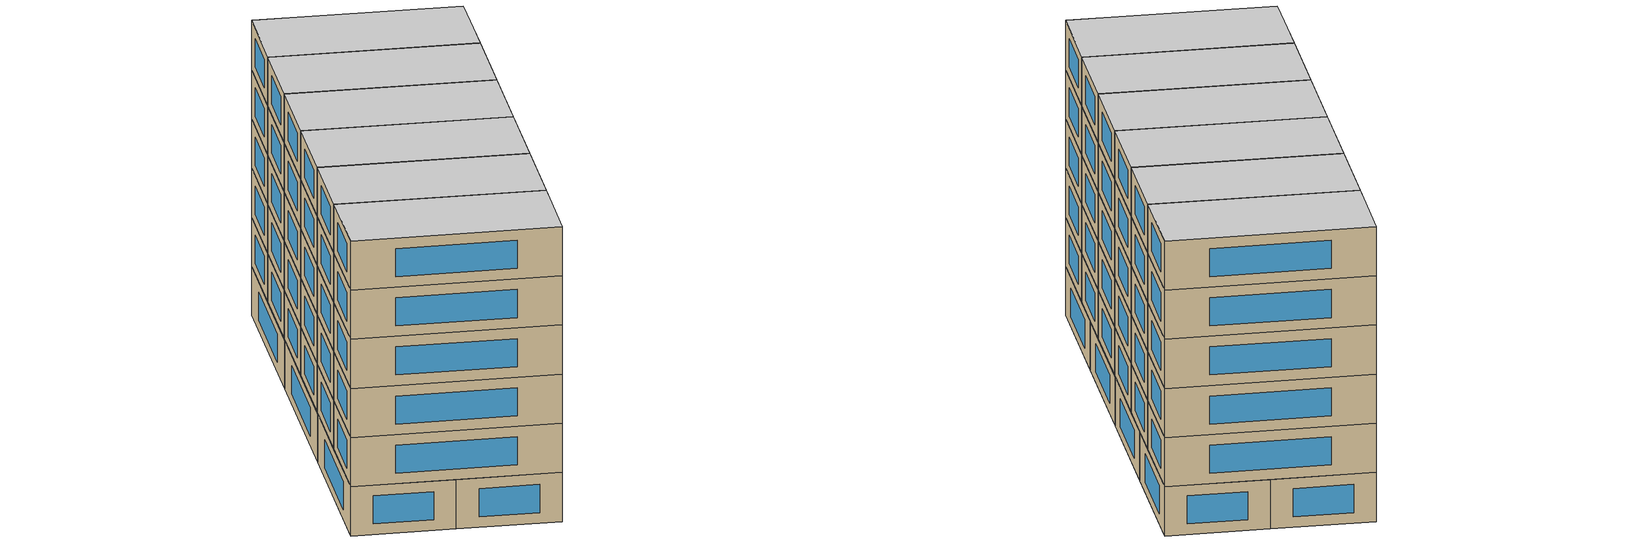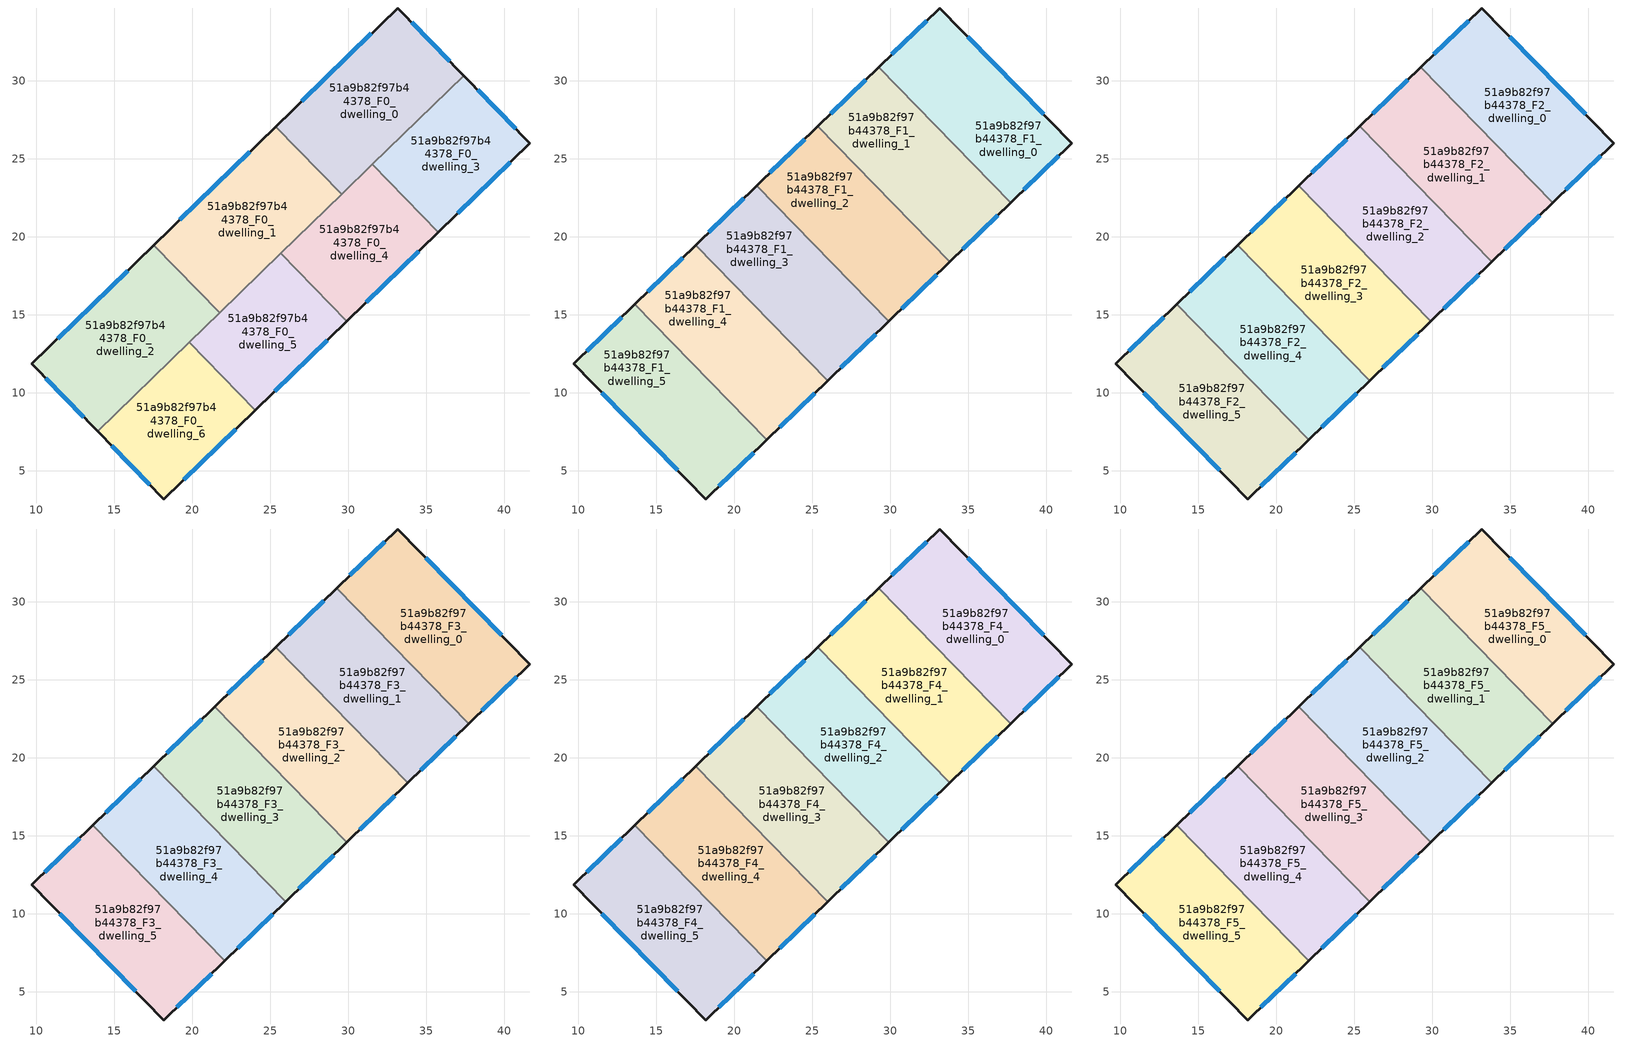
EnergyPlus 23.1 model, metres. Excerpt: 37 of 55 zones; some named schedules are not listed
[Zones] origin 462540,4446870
51a9b82f97b44378_F0_dwelling_0
 floor ground (EU_floor_Construction): 33.16,34.67 37.4,30.34 29.57,22.73 25.35,27.08 z0
 wall outside (EU_wall_Construction): 37.4,30.34 33.16,34.67 25.35,27.08 z0:3
 wall to 51a9b82f97b44378_F0_dwelling_1 (EU_wall_Construction): 25.35,27.08 29.57,22.73 z0:3
 wall to 51a9b82f97b44378_F0_dwelling_3 (EU_wall_Construction): 31.55,24.65 37.4,30.34 z0:3
 wall to 51a9b82f97b44378_F0_dwelling_4 (EU_wall_Construction): 29.57,22.73 31.55,24.65 z0:3
 window (EU_Window_Construction): 31.48,33.04 27.02,28.7 / 36.49,31.27 34.07,33.74 z0.64:2.36
51a9b82f97b44378_F0_dwelling_1
 floor ground (EU_floor_Construction): 25.35,27.08 29.57,22.73 21.75,15.12 17.53,19.47 z0
 wall outside (EU_wall_Construction): 25.35,27.08 17.53,19.47 z0:3
 wall to 51a9b82f97b44378_F0_dwelling_2 (EU_wall_Construction): 17.53,19.47 21.75,15.12 z0:3
 wall to 51a9b82f97b44378_F0_dwelling_5 (EU_wall_Construction): 21.75,15.12 25.68,18.94 z0:3
 wall to 51a9b82f97b44378_F0_dwelling_4 (EU_wall_Construction): 25.68,18.94 29.57,22.73 z0:3
 window (EU_Window_Construction): 23.67,25.45 19.2,21.1 z0.64:2.36
51a9b82f97b44378_F0_dwelling_2
 floor ground (EU_floor_Construction): 17.53,19.47 21.75,15.12 13.94,7.53 9.7,11.86 z0
 wall outside (EU_wall_Construction): 17.53,19.47 9.7,11.86 13.94,7.53 z0:3
 wall to 51a9b82f97b44378_F0_dwelling_6 (EU_wall_Construction): 13.94,7.53 19.81,13.24 z0:3
 wall to 51a9b82f97b44378_F0_dwelling_5 (EU_wall_Construction): 19.82,13.24 21.75,15.12 z0:3
 window (EU_Window_Construction): 10.61,10.93 13.03,8.45 / 15.85,17.84 11.37,13.49 z0.64:2.36
51a9b82f97b44378_F0_dwelling_3
 floor ground (EU_floor_Construction): 37.4,30.34 41.65,26.01 35.77,20.3 31.54,24.65 z0
 wall outside (EU_wall_Construction): 35.77,20.3 41.65,26.01 37.4,30.34 z0:3
 wall to 51a9b82f97b44378_F0_dwelling_4 (EU_wall_Construction): 31.54,24.65 35.77,20.3 z0:3
 window (EU_Window_Construction): 40.74,26.94 38.31,29.42 / 37.03,21.53 40.39,24.79 z0.64:2.36
51a9b82f97b44378_F0_dwelling_4
 floor ground (EU_floor_Construction): 31.54,24.65 35.77,20.3 29.91,14.6 25.68,18.94 z0
 wall outside (EU_wall_Construction): 29.91,14.6 35.77,20.3 z0:3
 wall to 51a9b82f97b44378_F0_dwelling_5 (EU_wall_Construction): 25.68,18.94 29.91,14.6 z0:3
 window (EU_Window_Construction): 31.16,15.82 34.52,19.08 z0.64:2.36
51a9b82f97b44378_F0_dwelling_5
 floor ground (EU_floor_Construction): 25.68,18.94 29.91,14.6 24.04,8.89 19.82,13.24 z0
 wall outside (EU_wall_Construction): 24.04,8.89 29.91,14.6 z0:3
 wall to 51a9b82f97b44378_F0_dwelling_6 (EU_wall_Construction): 19.82,13.24 24.04,8.89 z0:3
 window (EU_Window_Construction): 25.3,10.12 28.65,13.38 z0.64:2.36
51a9b82f97b44378_F0_dwelling_6
 floor ground (EU_floor_Construction): 19.82,13.24 24.04,8.89 18.18,3.2 13.94,7.53 z0
 wall outside (EU_wall_Construction): 13.94,7.53 18.18,3.2 24.04,8.89 z0:3
 window (EU_Window_Construction): 14.85,6.6 17.28,4.13 / 19.44,4.42 22.79,7.67 z0.64:2.36
51a9b82f97b44378_F1_dwelling_0
 floor to 51a9b82f97b44378_F0_dwelling_3 (EU_floor_Construction): 37.4,30.34 41.65,26.01 37.72,22.2 33.49,26.54 z3
 floor to 51a9b82f97b44378_F0_dwelling_0 (EU_floor_Construction): 33.16,34.67 37.4,30.34 33.49,26.54 29.27,30.89 z3
 wall outside (EU_wall_Construction): 37.72,22.2 41.65,26.01 33.16,34.67 29.27,30.89 z3:6
 wall to 51a9b82f97b44378_F1_dwelling_1 (EU_wall_Construction): 29.27,30.89 37.72,22.2 z3:6
 window (EU_Window_Construction): 32.32,33.86 30.1,31.7 / 39.83,27.87 34.98,32.82 / 38.56,23.01 40.8,25.2 z3.64:5.36
51a9b82f97b44378_F1_dwelling_1
 floor to 51a9b82f97b44378_F0_dwelling_0 (EU_floor_Construction): 29.27,30.89 33.49,26.54 29.58,22.74 25.35,27.08 z3
 floor to 51a9b82f97b44378_F0_dwelling_3 (EU_floor_Construction): 33.49,26.54 37.72,22.2 35.77,20.3 31.55,24.65 z3
 floor to 51a9b82f97b44378_F0_dwelling_4 (EU_floor_Construction): 31.55,24.65 35.77,20.3 33.81,18.39 29.58,22.74 z3
 wall outside (EU_wall_Construction): 29.27,30.89 25.35,27.08 / 33.81,18.39 37.72,22.2 z3:6
 wall to 51a9b82f97b44378_F1_dwelling_2 (EU_wall_Construction): 25.35,27.08 33.81,18.39 z3:6
 window (EU_Window_Construction): 28.43,30.07 26.19,27.9 / 34.64,19.21 36.88,21.38 z3.64:5.36
51a9b82f97b44378_F1_dwelling_2
 floor to 51a9b82f97b44378_F0_dwelling_4 (EU_floor_Construction): 29.58,22.74 33.81,18.39 29.91,14.6 25.68,18.94 z3
 floor to 51a9b82f97b44378_F0_dwelling_5 (EU_floor_Construction): 25.68,18.94 29.91,14.6 29.9,14.59 25.67,18.94 z3
 floor to 51a9b82f97b44378_F0_dwelling_0 (EU_floor_Construction): 25.35,27.08 29.58,22.74 29.57,22.73 25.35,27.07 z3
 floor to 51a9b82f97b44378_F0_dwelling_1 (EU_floor_Construction): 25.35,27.07 29.57,22.73 25.67,18.94 21.45,23.28 z3
 wall outside (EU_wall_Construction): 25.35,27.08 21.45,23.28 / 29.9,14.59 33.81,18.39 z3:6
 wall to 51a9b82f97b44378_F1_dwelling_3 (EU_wall_Construction): 21.45,23.28 29.9,14.59 z3:6
 window (EU_Window_Construction): 24.52,26.27 22.28,24.1 / 30.73,15.4 32.97,17.58 z3.64:5.36
51a9b82f97b44378_F1_dwelling_3
 floor to 51a9b82f97b44378_F0_dwelling_1 (EU_floor_Construction): 21.45,23.28 25.67,18.94 21.76,15.13 17.53,19.48 z3
 floor to 51a9b82f97b44378_F0_dwelling_5 (EU_floor_Construction): 25.67,18.94 29.9,14.59 25.99,10.79 21.76,15.13 z3
 wall outside (EU_wall_Construction): 21.45,23.28 17.53,19.48 / 25.99,10.79 29.9,14.59 z3:6
 wall to 51a9b82f97b44378_F1_dwelling_4 (EU_wall_Construction): 17.53,19.48 25.99,10.79 z3:6
 window (EU_Window_Construction): 20.61,22.47 18.37,20.29 / 26.82,11.6 29.06,13.77 z3.64:5.36
51a9b82f97b44378_F1_dwelling_4
 floor to 51a9b82f97b44378_F0_dwelling_1 (EU_floor_Construction): 17.53,19.48 21.76,15.13 21.75,15.12 17.53,19.47 z3
 floor to 51a9b82f97b44378_F0_dwelling_2 (EU_floor_Construction): 17.53,19.47 21.75,15.12 17.85,11.33 13.62,15.67 z3
 floor to 51a9b82f97b44378_F0_dwelling_6 (EU_floor_Construction): 19.82,13.24 24.04,8.89 22.08,6.98 17.85,11.33 z3
 floor to 51a9b82f97b44378_F0_dwelling_5 (EU_floor_Construction): 21.76,15.13 25.99,10.79 24.04,8.89 19.82,13.24 z3
 wall outside (EU_wall_Construction): 17.53,19.48 13.62,15.67 / 22.08,6.98 25.99,10.79 z3:6
 wall to 51a9b82f97b44378_F1_dwelling_5 (EU_wall_Construction): 13.62,15.67 22.08,6.98 z3:6
 window (EU_Window_Construction): 16.7,18.66 14.46,16.49 / 22.91,7.8 25.15,9.97 z3.64:5.36
51a9b82f97b44378_F1_dwelling_5
 floor to 51a9b82f97b44378_F0_dwelling_2 (EU_floor_Construction): 13.62,15.67 17.85,11.33 13.94,7.53 9.7,11.86 z3
 floor to 51a9b82f97b44378_F0_dwelling_6 (EU_floor_Construction): 17.85,11.33 22.08,6.98 18.18,3.2 13.94,7.53 z3
 wall outside (EU_wall_Construction): 13.62,15.67 9.7,11.86 18.18,3.2 22.08,6.98 z3:6
 window (EU_Window_Construction): 19.02,4.01 21.24,6.17 / 11.51,10 16.37,5.05 / 12.78,14.86 10.54,12.67 z3.64:5.36
51a9b82f97b44378_F2_dwelling_0
 floor to 51a9b82f97b44378_F1_dwelling_0 (EU_floor_Construction): 33.16,34.67 41.65,26.01 37.72,22.2 29.27,30.89 z6
 wall outside (EU_wall_Construction): 37.72,22.2 41.65,26.01 33.16,34.67 29.27,30.89 z6:9
 wall to 51a9b82f97b44378_F2_dwelling_1 (EU_wall_Construction): 29.27,30.89 37.72,22.2 z6:9
 window (EU_Window_Construction): 32.32,33.86 30.1,31.7 / 39.83,27.87 34.98,32.82 / 38.56,23.01 40.8,25.2 z6.64:8.36
51a9b82f97b44378_F2_dwelling_1
 floor to 51a9b82f97b44378_F1_dwelling_1 (EU_floor_Construction): 29.27,30.89 37.72,22.2 33.81,18.39 25.35,27.08 z6
 wall outside (EU_wall_Construction): 29.27,30.89 25.35,27.08 / 33.81,18.39 37.72,22.2 z6:9
 wall to 51a9b82f97b44378_F2_dwelling_2 (EU_wall_Construction): 25.35,27.08 33.81,18.39 z6:9
 window (EU_Window_Construction): 28.43,30.07 26.19,27.9 / 34.64,19.21 36.88,21.38 z6.64:8.36
51a9b82f97b44378_F2_dwelling_2
 floor to 51a9b82f97b44378_F1_dwelling_2 (EU_floor_Construction): 25.35,27.08 33.81,18.39 29.9,14.59 21.45,23.28 z6
 wall outside (EU_wall_Construction): 25.35,27.08 21.45,23.28 / 29.9,14.59 33.81,18.39 z6:9
 wall to 51a9b82f97b44378_F2_dwelling_3 (EU_wall_Construction): 21.45,23.28 29.9,14.59 z6:9
 window (EU_Window_Construction): 24.52,26.27 22.28,24.1 / 30.73,15.4 32.97,17.58 z6.64:8.36
51a9b82f97b44378_F2_dwelling_3
 floor to 51a9b82f97b44378_F1_dwelling_3 (EU_floor_Construction): 21.45,23.28 29.9,14.59 25.99,10.79 17.53,19.48 z6
 wall outside (EU_wall_Construction): 21.45,23.28 17.53,19.48 / 25.99,10.79 29.9,14.59 z6:9
 wall to 51a9b82f97b44378_F2_dwelling_4 (EU_wall_Construction): 17.53,19.48 25.99,10.79 z6:9
 window (EU_Window_Construction): 20.61,22.47 18.37,20.29 / 26.82,11.6 29.06,13.77 z6.64:8.36
51a9b82f97b44378_F2_dwelling_4
 floor to 51a9b82f97b44378_F1_dwelling_4 (EU_floor_Construction): 17.53,19.48 25.99,10.79 22.08,6.98 13.62,15.67 z6
 wall outside (EU_wall_Construction): 17.53,19.48 13.62,15.67 / 22.08,6.98 25.99,10.79 z6:9
 wall to 51a9b82f97b44378_F2_dwelling_5 (EU_wall_Construction): 13.62,15.67 22.08,6.98 z6:9
 window (EU_Window_Construction): 16.7,18.66 14.46,16.49 / 22.91,7.8 25.15,9.97 z6.64:8.36
51a9b82f97b44378_F2_dwelling_5
 floor to 51a9b82f97b44378_F1_dwelling_5 (EU_floor_Construction): 13.62,15.67 22.08,6.98 18.18,3.2 9.7,11.86 z6
 wall outside (EU_wall_Construction): 13.62,15.67 9.7,11.86 18.18,3.2 22.08,6.98 z6:9
 window (EU_Window_Construction): 19.02,4.01 21.24,6.17 / 11.51,10 16.37,5.05 / 12.78,14.86 10.54,12.67 z6.64:8.36
51a9b82f97b44378_F3_dwelling_0
 floor to 51a9b82f97b44378_F2_dwelling_0 (EU_floor_Construction): 33.16,34.67 41.65,26.01 37.72,22.2 29.27,30.89 z9
 wall outside (EU_wall_Construction): 37.72,22.2 41.65,26.01 33.16,34.67 29.27,30.89 z9:12
 wall to 51a9b82f97b44378_F3_dwelling_1 (EU_wall_Construction): 29.27,30.89 37.72,22.2 z9:12
 window (EU_Window_Construction): 32.32,33.86 30.1,31.7 / 39.83,27.87 34.98,32.82 / 38.56,23.01 40.8,25.2 z9.64:11.36
51a9b82f97b44378_F3_dwelling_1
 floor to 51a9b82f97b44378_F2_dwelling_1 (EU_floor_Construction): 29.27,30.89 37.72,22.2 33.81,18.39 25.35,27.08 z9
 wall outside (EU_wall_Construction): 29.27,30.89 25.35,27.08 / 33.81,18.39 37.72,22.2 z9:12
 wall to 51a9b82f97b44378_F3_dwelling_2 (EU_wall_Construction): 25.35,27.08 33.81,18.39 z9:12
 window (EU_Window_Construction): 28.43,30.07 26.19,27.9 / 34.64,19.21 36.88,21.38 z9.64:11.36
51a9b82f97b44378_F3_dwelling_2
 floor to 51a9b82f97b44378_F2_dwelling_2 (EU_floor_Construction): 25.35,27.08 33.81,18.39 29.9,14.59 21.45,23.28 z9
 wall outside (EU_wall_Construction): 25.35,27.08 21.45,23.28 / 29.9,14.59 33.81,18.39 z9:12
 wall to 51a9b82f97b44378_F3_dwelling_3 (EU_wall_Construction): 21.45,23.28 29.9,14.59 z9:12
 window (EU_Window_Construction): 24.52,26.27 22.28,24.1 / 30.73,15.4 32.97,17.58 z9.64:11.36
51a9b82f97b44378_F3_dwelling_3
 floor to 51a9b82f97b44378_F2_dwelling_3 (EU_floor_Construction): 21.45,23.28 29.9,14.59 25.99,10.79 17.53,19.48 z9
 wall outside (EU_wall_Construction): 21.45,23.28 17.53,19.48 / 25.99,10.79 29.9,14.59 z9:12
 wall to 51a9b82f97b44378_F3_dwelling_4 (EU_wall_Construction): 17.53,19.48 25.99,10.79 z9:12
 window (EU_Window_Construction): 20.61,22.47 18.37,20.29 / 26.82,11.6 29.06,13.77 z9.64:11.36
51a9b82f97b44378_F3_dwelling_4
 floor to 51a9b82f97b44378_F2_dwelling_4 (EU_floor_Construction): 17.53,19.48 25.99,10.79 22.08,6.98 13.62,15.67 z9
 wall outside (EU_wall_Construction): 17.53,19.48 13.62,15.67 / 22.08,6.98 25.99,10.79 z9:12
 wall to 51a9b82f97b44378_F3_dwelling_5 (EU_wall_Construction): 13.62,15.67 22.08,6.98 z9:12
 window (EU_Window_Construction): 16.7,18.66 14.46,16.49 / 22.91,7.8 25.15,9.97 z9.64:11.36
51a9b82f97b44378_F3_dwelling_5
 floor to 51a9b82f97b44378_F2_dwelling_5 (EU_floor_Construction): 13.62,15.67 22.08,6.98 18.18,3.2 9.7,11.86 z9
 wall outside (EU_wall_Construction): 13.62,15.67 9.7,11.86 18.18,3.2 22.08,6.98 z9:12
 window (EU_Window_Construction): 19.02,4.01 21.24,6.17 / 11.51,10 16.37,5.05 / 12.78,14.86 10.54,12.67 z9.64:11.36
51a9b82f97b44378_F4_dwelling_0
 floor to 51a9b82f97b44378_F3_dwelling_0 (EU_floor_Construction): 33.16,34.67 41.65,26.01 37.72,22.2 29.27,30.89 z12
 wall outside (EU_wall_Construction): 37.72,22.2 41.65,26.01 33.16,34.67 29.27,30.89 z12:15
 wall to 51a9b82f97b44378_F4_dwelling_1 (EU_wall_Construction): 29.27,30.89 37.72,22.2 z12:15
 window (EU_Window_Construction): 32.32,33.86 30.1,31.7 / 39.83,27.87 34.98,32.82 / 38.56,23.01 40.8,25.2 z12.64:14.36
51a9b82f97b44378_F4_dwelling_1
 floor to 51a9b82f97b44378_F3_dwelling_1 (EU_floor_Construction): 29.27,30.89 37.72,22.2 33.81,18.39 25.35,27.08 z12
 wall outside (EU_wall_Construction): 29.27,30.89 25.35,27.08 / 33.81,18.39 37.72,22.2 z12:15
 wall to 51a9b82f97b44378_F4_dwelling_2 (EU_wall_Construction): 25.35,27.08 33.81,18.39 z12:15
 window (EU_Window_Construction): 28.43,30.07 26.19,27.9 / 34.64,19.21 36.88,21.38 z12.64:14.36
51a9b82f97b44378_F4_dwelling_2
 floor to 51a9b82f97b44378_F3_dwelling_2 (EU_floor_Construction): 25.35,27.08 33.81,18.39 29.9,14.59 21.45,23.28 z12
 wall outside (EU_wall_Construction): 25.35,27.08 21.45,23.28 / 29.9,14.59 33.81,18.39 z12:15
 wall to 51a9b82f97b44378_F4_dwelling_3 (EU_wall_Construction): 21.45,23.28 29.9,14.59 z12:15
 window (EU_Window_Construction): 24.52,26.27 22.28,24.1 / 30.73,15.4 32.97,17.58 z12.64:14.36
51a9b82f97b44378_F4_dwelling_3
 floor to 51a9b82f97b44378_F3_dwelling_3 (EU_floor_Construction): 21.45,23.28 29.9,14.59 25.99,10.79 17.53,19.48 z12
 wall outside (EU_wall_Construction): 21.45,23.28 17.53,19.48 / 25.99,10.79 29.9,14.59 z12:15
 wall to 51a9b82f97b44378_F4_dwelling_4 (EU_wall_Construction): 17.53,19.48 25.99,10.79 z12:15
 window (EU_Window_Construction): 20.61,22.47 18.37,20.29 / 26.82,11.6 29.06,13.77 z12.64:14.36
51a9b82f97b44378_F4_dwelling_4
 floor to 51a9b82f97b44378_F3_dwelling_4 (EU_floor_Construction): 17.53,19.48 25.99,10.79 22.08,6.98 13.62,15.67 z12
 wall outside (EU_wall_Construction): 17.53,19.48 13.62,15.67 / 22.08,6.98 25.99,10.79 z12:15
 wall to 51a9b82f97b44378_F4_dwelling_5 (EU_wall_Construction): 13.62,15.67 22.08,6.98 z12:15
 window (EU_Window_Construction): 16.7,18.66 14.46,16.49 / 22.91,7.8 25.15,9.97 z12.64:14.36
51a9b82f97b44378_F4_dwelling_5
 floor to 51a9b82f97b44378_F3_dwelling_5 (EU_floor_Construction): 13.62,15.67 22.08,6.98 18.18,3.2 9.7,11.86 z12
 wall outside (EU_wall_Construction): 13.62,15.67 9.7,11.86 18.18,3.2 22.08,6.98 z12:15
 window (EU_Window_Construction): 19.02,4.01 21.24,6.17 / 11.51,10 16.37,5.05 / 12.78,14.86 10.54,12.67 z12.64:14.36
51a9b82f97b44378_F5_dwelling_0
 floor to 51a9b82f97b44378_F4_dwelling_0 (EU_floor_Construction): 33.16,34.67 41.65,26.01 37.72,22.2 29.27,30.89 z15
 wall outside (EU_wall_Construction): 37.72,22.2 41.65,26.01 33.16,34.67 29.27,30.89 z15:18
 wall to 51a9b82f97b44378_F5_dwelling_1 (EU_wall_Construction): 29.27,30.89 37.72,22.2 z15:18
 window (EU_Window_Construction): 32.32,33.86 30.1,31.7 / 39.83,27.87 34.98,32.82 / 38.56,23.01 40.8,25.2 z15.64:17.36
 ceiling to 51a9b82f97b44378_F6_dwelling_0 (EU_floor_Construction): 41.65,26.01 33.16,34.67 29.27,30.89 37.72,22.2 z18
51a9b82f97b44378_F5_dwelling_1
 floor to 51a9b82f97b44378_F4_dwelling_1 (EU_floor_Construction): 29.27,30.89 37.72,22.2 33.81,18.39 25.35,27.08 z15
 wall outside (EU_wall_Construction): 29.27,30.89 25.35,27.08 / 33.81,18.39 37.72,22.2 z15:18
 wall to 51a9b82f97b44378_F5_dwelling_2 (EU_wall_Construction): 25.35,27.08 33.81,18.39 z15:18
 window (EU_Window_Construction): 28.43,30.07 26.19,27.9 / 34.64,19.21 36.88,21.38 z15.64:17.36
 ceiling to 51a9b82f97b44378_F6_dwelling_1 (EU_floor_Construction): 37.72,22.2 29.27,30.89 25.35,27.08 33.81,18.39 z18
51a9b82f97b44378_F5_dwelling_2
 floor to 51a9b82f97b44378_F4_dwelling_2 (EU_floor_Construction): 25.35,27.08 33.81,18.39 29.9,14.59 21.45,23.28 z15
 wall outside (EU_wall_Construction): 25.35,27.08 21.45,23.28 / 29.9,14.59 33.81,18.39 z15:18
 wall to 51a9b82f97b44378_F5_dwelling_3 (EU_wall_Construction): 21.45,23.28 29.9,14.59 z15:18
 window (EU_Window_Construction): 24.52,26.27 22.28,24.1 / 30.73,15.4 32.97,17.58 z15.64:17.36
 ceiling to 51a9b82f97b44378_F6_dwelling_2 (EU_floor_Construction): 33.81,18.39 25.35,27.08 21.45,23.28 29.9,14.59 z18
51a9b82f97b44378_F5_dwelling_3
 floor to 51a9b82f97b44378_F4_dwelling_3 (EU_floor_Construction): 21.45,23.28 29.9,14.59 25.99,10.79 17.53,19.48 z15
 wall outside (EU_wall_Construction): 21.45,23.28 17.53,19.48 / 25.99,10.79 29.9,14.59 z15:18
 wall to 51a9b82f97b44378_F5_dwelling_4 (EU_wall_Construction): 17.53,19.48 25.99,10.79 z15:18
 window (EU_Window_Construction): 20.61,22.47 18.37,20.29 / 26.82,11.6 29.06,13.77 z15.64:17.36
 ceiling to 51a9b82f97b44378_F6_dwelling_3 (EU_floor_Construction): 29.9,14.59 21.45,23.28 17.53,19.48 25.99,10.79 z18
51a9b82f97b44378_F5_dwelling_4
 floor to 51a9b82f97b44378_F4_dwelling_4 (EU_floor_Construction): 17.53,19.48 25.99,10.79 22.08,6.98 13.62,15.67 z15
 wall outside (EU_wall_Construction): 17.53,19.48 13.62,15.67 / 22.08,6.98 25.99,10.79 z15:18
 wall to 51a9b82f97b44378_F5_dwelling_5 (EU_wall_Construction): 13.62,15.67 22.08,6.98 z15:18
 window (EU_Window_Construction): 16.7,18.66 14.46,16.49 / 22.91,7.8 25.15,9.97 z15.64:17.36
 ceiling to 51a9b82f97b44378_F6_dwelling_4 (EU_floor_Construction): 25.99,10.79 17.53,19.48 13.62,15.67 22.08,6.98 z18
51a9b82f97b44378_F5_dwelling_5
 floor to 51a9b82f97b44378_F4_dwelling_5 (EU_floor_Construction): 13.62,15.67 22.08,6.98 18.18,3.2 9.7,11.86 z15
 wall outside (EU_wall_Construction): 13.62,15.67 9.7,11.86 18.18,3.2 22.08,6.98 z15:18
 window (EU_Window_Construction): 19.02,4.01 21.24,6.17 / 11.51,10 16.37,5.05 / 12.78,14.86 10.54,12.67 z15.64:17.36
 ceiling to 51a9b82f97b44378_F6_dwelling_5 (EU_floor_Construction): 22.08,6.98 13.62,15.67 9.7,11.86 18.18,3.2 z18
[Building]
EU S2 Campaign: North Axis=0; Terrain=City; Solar Distribution=FullExterior
[Site:Location]
Yerevan-Zvartnots.Intl.AP: Latitude=40.15; Longitude=44.383; Time Zone=4; Elevation=854
[SizingPeriod:WeatherFileDays]
AnnualSizingPeriod: Begin Month=1; Begin Day of Month=1; End Month=12; End Day of Month=31; Day of Week for Start Day=Monday; Use Weather File Daylight Saving Period=No; Use Weather File Rain and Snow Indicators=No
[MATERIAL]
EU_InternalMass_Material: Roughness=MediumRough; Thickness=0.1; Conductivity=1; Density=1800; Specific Heat=900; Thermal Absorptance=0.9; Solar Absorptance=0.7; Visible Absorptance=0.7
[MATERIAL:NOMASS] Roughness=MediumRough; Thermal Absorptance=0.9; Solar Absorptance=0.7; Visible Absorptance=0.7
Name | Thermal Resistance
EU_wall_NoMass | 1.05043
EU_floor_NoMass | 0.478065
[WINDOWMATERIAL:SIMPLEGLAZINGSYSTEM]
EU_Window_SimpleGlazing: UFactor=2.5566; Solar Heat Gain Coefficient=0.75; Visible Transmittance=0.75
[CONSTRUCTION]
EU_wall_Construction: EU_wall_NoMass
EU_floor_Construction: EU_floor_NoMass
EU_Window_Construction: EU_Window_SimpleGlazing
EU_InternalMass_Construction: EU_InternalMass_Material
[ZONE] Type=1; Multiplier=1; Ceiling Height=autocalculate; Floor Area=autocalculate; Part of Total Floor Area=Yes
Name | Volume
51a9b82f97b44378_F0_dwelling_0; 51a9b82f97b44378_F1_dwelling_3; 51a9b82f97b44378_F2_dwelling_3; 51a9b82f97b44378_F3_dwelling_3; 51a9b82f97b44378_F4_dwelling_3; 51a9b82f97b44378_F5_dwelling_3 | 198.368
51a9b82f97b44378_F1_dwelling_0; 51a9b82f97b44378_F2_dwelling_0; 51a9b82f97b44378_F3_dwelling_0; 51a9b82f97b44378_F4_dwelling_0; 51a9b82f97b44378_F5_dwelling_0; 51a9b82f97b44378_F1_dwelling_5; 51a9b82f97b44378_F2_dwelling_5; 51a9b82f97b44378_F3_dwelling_5; 51a9b82f97b44378_F4_dwelling_5; 51a9b82f97b44378_F5_dwelling_5 | 198.374
51a9b82f97b44378_F0_dwelling_1 | 198.399
51a9b82f97b44378_F1_dwelling_1; 51a9b82f97b44378_F2_dwelling_1; 51a9b82f97b44378_F3_dwelling_1; 51a9b82f97b44378_F4_dwelling_1; 51a9b82f97b44378_F5_dwelling_1; 51a9b82f97b44378_F1_dwelling_4; 51a9b82f97b44378_F2_dwelling_4; 51a9b82f97b44378_F3_dwelling_4; 51a9b82f97b44378_F4_dwelling_4; 51a9b82f97b44378_F5_dwelling_4 | 198.393
51a9b82f97b44378_F0_dwelling_2; 51a9b82f97b44378_F1_dwelling_2; 51a9b82f97b44378_F2_dwelling_2; 51a9b82f97b44378_F3_dwelling_2; 51a9b82f97b44378_F4_dwelling_2; 51a9b82f97b44378_F5_dwelling_2 | 198.367
51a9b82f97b44378_F0_dwelling_3 | 148.796
51a9b82f97b44378_F0_dwelling_4 | 148.801
51a9b82f97b44378_F0_dwelling_5 | 148.798
51a9b82f97b44378_F0_dwelling_6 | 148.793
[INTERNALMASS] Construction=EU_InternalMass_Construction
Name | Zone or ZoneList | Surface Area
51a9b82f97b44378_F0_dwelling_0_EU_InternalMass | 51a9b82f97b44378_F0_dwelling_0 | 66.1225
51a9b82f97b44378_F0_dwelling_1_EU_InternalMass | 51a9b82f97b44378_F0_dwelling_1 | 66.133
51a9b82f97b44378_F0_dwelling_2_EU_InternalMass | 51a9b82f97b44378_F0_dwelling_2 | 66.1225
51a9b82f97b44378_F0_dwelling_3_EU_InternalMass | 51a9b82f97b44378_F0_dwelling_3 | 49.5986
51a9b82f97b44378_F0_dwelling_4_EU_InternalMass | 51a9b82f97b44378_F0_dwelling_4 | 49.6001
51a9b82f97b44378_F0_dwelling_5_EU_InternalMass | 51a9b82f97b44378_F0_dwelling_5 | 49.5994
51a9b82f97b44378_F0_dwelling_6_EU_InternalMass | 51a9b82f97b44378_F0_dwelling_6 | 49.598
51a9b82f97b44378_F1_dwelling_0_EU_InternalMass | 51a9b82f97b44378_F1_dwelling_0 | 66.1244
51a9b82f97b44378_F1_dwelling_1_EU_InternalMass | 51a9b82f97b44378_F1_dwelling_1 | 66.131
51a9b82f97b44378_F1_dwelling_2_EU_InternalMass | 51a9b82f97b44378_F1_dwelling_2 | 66.1225
51a9b82f97b44378_F1_dwelling_3_EU_InternalMass | 51a9b82f97b44378_F1_dwelling_3 | 66.1225
51a9b82f97b44378_F1_dwelling_4_EU_InternalMass | 51a9b82f97b44378_F1_dwelling_4 | 66.131
51a9b82f97b44378_F1_dwelling_5_EU_InternalMass | 51a9b82f97b44378_F1_dwelling_5 | 66.1244
51a9b82f97b44378_F2_dwelling_0_EU_InternalMass | 51a9b82f97b44378_F2_dwelling_0 | 66.1244
51a9b82f97b44378_F2_dwelling_1_EU_InternalMass | 51a9b82f97b44378_F2_dwelling_1 | 66.131
51a9b82f97b44378_F2_dwelling_2_EU_InternalMass | 51a9b82f97b44378_F2_dwelling_2 | 66.1225
51a9b82f97b44378_F2_dwelling_3_EU_InternalMass | 51a9b82f97b44378_F2_dwelling_3 | 66.1225
51a9b82f97b44378_F2_dwelling_4_EU_InternalMass | 51a9b82f97b44378_F2_dwelling_4 | 66.131
51a9b82f97b44378_F2_dwelling_5_EU_InternalMass | 51a9b82f97b44378_F2_dwelling_5 | 66.1244
51a9b82f97b44378_F3_dwelling_0_EU_InternalMass | 51a9b82f97b44378_F3_dwelling_0 | 66.1244
51a9b82f97b44378_F3_dwelling_1_EU_InternalMass | 51a9b82f97b44378_F3_dwelling_1 | 66.131
51a9b82f97b44378_F3_dwelling_2_EU_InternalMass | 51a9b82f97b44378_F3_dwelling_2 | 66.1225
51a9b82f97b44378_F3_dwelling_3_EU_InternalMass | 51a9b82f97b44378_F3_dwelling_3 | 66.1225
51a9b82f97b44378_F3_dwelling_4_EU_InternalMass | 51a9b82f97b44378_F3_dwelling_4 | 66.131
51a9b82f97b44378_F3_dwelling_5_EU_InternalMass | 51a9b82f97b44378_F3_dwelling_5 | 66.1244
51a9b82f97b44378_F4_dwelling_0_EU_InternalMass | 51a9b82f97b44378_F4_dwelling_0 | 66.1244
51a9b82f97b44378_F4_dwelling_1_EU_InternalMass | 51a9b82f97b44378_F4_dwelling_1 | 66.131
51a9b82f97b44378_F4_dwelling_2_EU_InternalMass | 51a9b82f97b44378_F4_dwelling_2 | 66.1225
51a9b82f97b44378_F4_dwelling_3_EU_InternalMass | 51a9b82f97b44378_F4_dwelling_3 | 66.1225
51a9b82f97b44378_F4_dwelling_4_EU_InternalMass | 51a9b82f97b44378_F4_dwelling_4 | 66.131
51a9b82f97b44378_F4_dwelling_5_EU_InternalMass | 51a9b82f97b44378_F4_dwelling_5 | 66.1244
51a9b82f97b44378_F5_dwelling_0_EU_InternalMass | 51a9b82f97b44378_F5_dwelling_0 | 66.1244
51a9b82f97b44378_F5_dwelling_1_EU_InternalMass | 51a9b82f97b44378_F5_dwelling_1 | 66.131
51a9b82f97b44378_F5_dwelling_2_EU_InternalMass | 51a9b82f97b44378_F5_dwelling_2 | 66.1225
51a9b82f97b44378_F5_dwelling_3_EU_InternalMass | 51a9b82f97b44378_F5_dwelling_3 | 66.1225
51a9b82f97b44378_F5_dwelling_4_EU_InternalMass | 51a9b82f97b44378_F5_dwelling_4 | 66.131
51a9b82f97b44378_F5_dwelling_5_EU_InternalMass | 51a9b82f97b44378_F5_dwelling_5 | 66.1244
[OTHEREQUIPMENT] Fuel Type=Electricity; Design Level Calculation Method=Watts/Area; Power per Zone Floor Area=1; Fraction Latent=0; Fraction Radiant=0; Fraction Lost=0; Carbon Dioxide Generation Rate=0; EndUse Subcategory=EU_Step8_InternalGains
Name | Zone or ZoneList or Space or SpaceList | Schedule
EU_Step8_InternalGain_51a9b82f97b44378_F0_dwelling_0_f000 | 51a9b82f97b44378_F0_dwelling_0 | EU_Step8_GainSchedule_51a9b82f97b44378_F0_dwelling_0_f000
EU_Step8_InternalGain_51a9b82f97b44378_F0_dwelling_1_f000 | 51a9b82f97b44378_F0_dwelling_1 | EU_Step8_GainSchedule_51a9b82f97b44378_F0_dwelling_1_f000
EU_Step8_InternalGain_51a9b82f97b44378_F0_dwelling_2_f000 | 51a9b82f97b44378_F0_dwelling_2 | EU_Step8_GainSchedule_51a9b82f97b44378_F0_dwelling_2_f000
EU_Step8_InternalGain_51a9b82f97b44378_F0_dwelling_3_f000 | 51a9b82f97b44378_F0_dwelling_3 | EU_Step8_GainSchedule_51a9b82f97b44378_F0_dwelling_3_f000
EU_Step8_InternalGain_51a9b82f97b44378_F0_dwelling_4_f000 | 51a9b82f97b44378_F0_dwelling_4 | EU_Step8_GainSchedule_51a9b82f97b44378_F0_dwelling_4_f000
EU_Step8_InternalGain_51a9b82f97b44378_F0_dwelling_5_f000 | 51a9b82f97b44378_F0_dwelling_5 | EU_Step8_GainSchedule_51a9b82f97b44378_F0_dwelling_5_f000
EU_Step8_InternalGain_51a9b82f97b44378_F0_dwelling_6_f000 | 51a9b82f97b44378_F0_dwelling_6 | EU_Step8_GainSchedule_51a9b82f97b44378_F0_dwelling_6_f000
EU_Step8_InternalGain_51a9b82f97b44378_F1_dwelling_0_f000 | 51a9b82f97b44378_F1_dwelling_0 | EU_Step8_GainSchedule_51a9b82f97b44378_F1_dwelling_0_f000
EU_Step8_InternalGain_51a9b82f97b44378_F1_dwelling_1_f000 | 51a9b82f97b44378_F1_dwelling_1 | EU_Step8_GainSchedule_51a9b82f97b44378_F1_dwelling_1_f000
EU_Step8_InternalGain_51a9b82f97b44378_F1_dwelling_2_f000 | 51a9b82f97b44378_F1_dwelling_2 | EU_Step8_GainSchedule_51a9b82f97b44378_F1_dwelling_2_f000
EU_Step8_InternalGain_51a9b82f97b44378_F1_dwelling_3_f000 | 51a9b82f97b44378_F1_dwelling_3 | EU_Step8_GainSchedule_51a9b82f97b44378_F1_dwelling_3_f000
EU_Step8_InternalGain_51a9b82f97b44378_F1_dwelling_4_f000 | 51a9b82f97b44378_F1_dwelling_4 | EU_Step8_GainSchedule_51a9b82f97b44378_F1_dwelling_4_f000
EU_Step8_InternalGain_51a9b82f97b44378_F1_dwelling_5_f000 | 51a9b82f97b44378_F1_dwelling_5 | EU_Step8_GainSchedule_51a9b82f97b44378_F1_dwelling_5_f000
EU_Step8_InternalGain_51a9b82f97b44378_F2_dwelling_0_f000 | 51a9b82f97b44378_F2_dwelling_0 | EU_Step8_GainSchedule_51a9b82f97b44378_F2_dwelling_0_f000
EU_Step8_InternalGain_51a9b82f97b44378_F2_dwelling_1_f000 | 51a9b82f97b44378_F2_dwelling_1 | EU_Step8_GainSchedule_51a9b82f97b44378_F2_dwelling_1_f000
EU_Step8_InternalGain_51a9b82f97b44378_F2_dwelling_2_f000 | 51a9b82f97b44378_F2_dwelling_2 | EU_Step8_GainSchedule_51a9b82f97b44378_F2_dwelling_2_f000
EU_Step8_InternalGain_51a9b82f97b44378_F2_dwelling_3_f000 | 51a9b82f97b44378_F2_dwelling_3 | EU_Step8_GainSchedule_51a9b82f97b44378_F2_dwelling_3_f000
EU_Step8_InternalGain_51a9b82f97b44378_F2_dwelling_4_f000 | 51a9b82f97b44378_F2_dwelling_4 | EU_Step8_GainSchedule_51a9b82f97b44378_F2_dwelling_4_f000
EU_Step8_InternalGain_51a9b82f97b44378_F2_dwelling_5_f000 | 51a9b82f97b44378_F2_dwelling_5 | EU_Step8_GainSchedule_51a9b82f97b44378_F2_dwelling_5_f000
EU_Step8_InternalGain_51a9b82f97b44378_F3_dwelling_0_f000 | 51a9b82f97b44378_F3_dwelling_0 | EU_Step8_GainSchedule_51a9b82f97b44378_F3_dwelling_0_f000
EU_Step8_InternalGain_51a9b82f97b44378_F3_dwelling_1_f000 | 51a9b82f97b44378_F3_dwelling_1 | EU_Step8_GainSchedule_51a9b82f97b44378_F3_dwelling_1_f000
EU_Step8_InternalGain_51a9b82f97b44378_F3_dwelling_2_f000 | 51a9b82f97b44378_F3_dwelling_2 | EU_Step8_GainSchedule_51a9b82f97b44378_F3_dwelling_2_f000
EU_Step8_InternalGain_51a9b82f97b44378_F3_dwelling_3_f000 | 51a9b82f97b44378_F3_dwelling_3 | EU_Step8_GainSchedule_51a9b82f97b44378_F3_dwelling_3_f000
EU_Step8_InternalGain_51a9b82f97b44378_F3_dwelling_4_f000 | 51a9b82f97b44378_F3_dwelling_4 | EU_Step8_GainSchedule_51a9b82f97b44378_F3_dwelling_4_f000
EU_Step8_InternalGain_51a9b82f97b44378_F3_dwelling_5_f000 | 51a9b82f97b44378_F3_dwelling_5 | EU_Step8_GainSchedule_51a9b82f97b44378_F3_dwelling_5_f000
EU_Step8_InternalGain_51a9b82f97b44378_F4_dwelling_0_f000 | 51a9b82f97b44378_F4_dwelling_0 | EU_Step8_GainSchedule_51a9b82f97b44378_F4_dwelling_0_f000
EU_Step8_InternalGain_51a9b82f97b44378_F4_dwelling_1_f000 | 51a9b82f97b44378_F4_dwelling_1 | EU_Step8_GainSchedule_51a9b82f97b44378_F4_dwelling_1_f000
EU_Step8_InternalGain_51a9b82f97b44378_F4_dwelling_2_f000 | 51a9b82f97b44378_F4_dwelling_2 | EU_Step8_GainSchedule_51a9b82f97b44378_F4_dwelling_2_f000
EU_Step8_InternalGain_51a9b82f97b44378_F4_dwelling_3_f000 | 51a9b82f97b44378_F4_dwelling_3 | EU_Step8_GainSchedule_51a9b82f97b44378_F4_dwelling_3_f000
EU_Step8_InternalGain_51a9b82f97b44378_F4_dwelling_4_f000 | 51a9b82f97b44378_F4_dwelling_4 | EU_Step8_GainSchedule_51a9b82f97b44378_F4_dwelling_4_f000
EU_Step8_InternalGain_51a9b82f97b44378_F4_dwelling_5_f000 | 51a9b82f97b44378_F4_dwelling_5 | EU_Step8_GainSchedule_51a9b82f97b44378_F4_dwelling_5_f000
EU_Step8_InternalGain_51a9b82f97b44378_F5_dwelling_0_f000 | 51a9b82f97b44378_F5_dwelling_0 | EU_Step8_GainSchedule_51a9b82f97b44378_F5_dwelling_0_f000
EU_Step8_InternalGain_51a9b82f97b44378_F5_dwelling_1_f000 | 51a9b82f97b44378_F5_dwelling_1 | EU_Step8_GainSchedule_51a9b82f97b44378_F5_dwelling_1_f000
EU_Step8_InternalGain_51a9b82f97b44378_F5_dwelling_2_f000 | 51a9b82f97b44378_F5_dwelling_2 | EU_Step8_GainSchedule_51a9b82f97b44378_F5_dwelling_2_f000
EU_Step8_InternalGain_51a9b82f97b44378_F5_dwelling_3_f000 | 51a9b82f97b44378_F5_dwelling_3 | EU_Step8_GainSchedule_51a9b82f97b44378_F5_dwelling_3_f000
EU_Step8_InternalGain_51a9b82f97b44378_F5_dwelling_4_f000 | 51a9b82f97b44378_F5_dwelling_4 | EU_Step8_GainSchedule_51a9b82f97b44378_F5_dwelling_4_f000
EU_Step8_InternalGain_51a9b82f97b44378_F5_dwelling_5_f000 | 51a9b82f97b44378_F5_dwelling_5 | EU_Step8_GainSchedule_51a9b82f97b44378_F5_dwelling_5_f000
[ZONEVENTILATION:DESIGNFLOWRATE] Schedule=EU_AlwaysOn; Design Flow Rate Calculation Method=AirChanges/Hour; Air Changes per Hour=0.557805; Ventilation Type=Natural; Fan Pressure Rise=0; Fan Total Efficiency=1; Constant Term Coefficient=1; Temperature Term Coefficient=0; Velocity Term Coefficient=0; Velocity Squared Term Coefficient=0; Minimum Indoor Temperature=-100; Maximum Indoor Temperature=100; Delta Temperature=-100; Minimum Outdoor Temperature=-100; Maximum Outdoor Temperature=100; Maximum Wind Speed=40
Name | Zone or ZoneList or Space or SpaceList
EU_ConstantAir_51a9b82f97b44378_F0_dwelling_0 | 51a9b82f97b44378_F0_dwelling_0
EU_ConstantAir_51a9b82f97b44378_F0_dwelling_1 | 51a9b82f97b44378_F0_dwelling_1
EU_ConstantAir_51a9b82f97b44378_F0_dwelling_2 | 51a9b82f97b44378_F0_dwelling_2
EU_ConstantAir_51a9b82f97b44378_F0_dwelling_3 | 51a9b82f97b44378_F0_dwelling_3
EU_ConstantAir_51a9b82f97b44378_F0_dwelling_4 | 51a9b82f97b44378_F0_dwelling_4
EU_ConstantAir_51a9b82f97b44378_F0_dwelling_5 | 51a9b82f97b44378_F0_dwelling_5
EU_ConstantAir_51a9b82f97b44378_F0_dwelling_6 | 51a9b82f97b44378_F0_dwelling_6
EU_ConstantAir_51a9b82f97b44378_F1_dwelling_0 | 51a9b82f97b44378_F1_dwelling_0
EU_ConstantAir_51a9b82f97b44378_F1_dwelling_1 | 51a9b82f97b44378_F1_dwelling_1
EU_ConstantAir_51a9b82f97b44378_F1_dwelling_2 | 51a9b82f97b44378_F1_dwelling_2
EU_ConstantAir_51a9b82f97b44378_F1_dwelling_3 | 51a9b82f97b44378_F1_dwelling_3
EU_ConstantAir_51a9b82f97b44378_F1_dwelling_4 | 51a9b82f97b44378_F1_dwelling_4
EU_ConstantAir_51a9b82f97b44378_F1_dwelling_5 | 51a9b82f97b44378_F1_dwelling_5
EU_ConstantAir_51a9b82f97b44378_F2_dwelling_0 | 51a9b82f97b44378_F2_dwelling_0
EU_ConstantAir_51a9b82f97b44378_F2_dwelling_1 | 51a9b82f97b44378_F2_dwelling_1
EU_ConstantAir_51a9b82f97b44378_F2_dwelling_2 | 51a9b82f97b44378_F2_dwelling_2
EU_ConstantAir_51a9b82f97b44378_F2_dwelling_3 | 51a9b82f97b44378_F2_dwelling_3
EU_ConstantAir_51a9b82f97b44378_F2_dwelling_4 | 51a9b82f97b44378_F2_dwelling_4
EU_ConstantAir_51a9b82f97b44378_F2_dwelling_5 | 51a9b82f97b44378_F2_dwelling_5
EU_ConstantAir_51a9b82f97b44378_F3_dwelling_0 | 51a9b82f97b44378_F3_dwelling_0
EU_ConstantAir_51a9b82f97b44378_F3_dwelling_1 | 51a9b82f97b44378_F3_dwelling_1
EU_ConstantAir_51a9b82f97b44378_F3_dwelling_2 | 51a9b82f97b44378_F3_dwelling_2
EU_ConstantAir_51a9b82f97b44378_F3_dwelling_3 | 51a9b82f97b44378_F3_dwelling_3
EU_ConstantAir_51a9b82f97b44378_F3_dwelling_4 | 51a9b82f97b44378_F3_dwelling_4
EU_ConstantAir_51a9b82f97b44378_F3_dwelling_5 | 51a9b82f97b44378_F3_dwelling_5
EU_ConstantAir_51a9b82f97b44378_F4_dwelling_0 | 51a9b82f97b44378_F4_dwelling_0
EU_ConstantAir_51a9b82f97b44378_F4_dwelling_1 | 51a9b82f97b44378_F4_dwelling_1
EU_ConstantAir_51a9b82f97b44378_F4_dwelling_2 | 51a9b82f97b44378_F4_dwelling_2
EU_ConstantAir_51a9b82f97b44378_F4_dwelling_3 | 51a9b82f97b44378_F4_dwelling_3
EU_ConstantAir_51a9b82f97b44378_F4_dwelling_4 | 51a9b82f97b44378_F4_dwelling_4
EU_ConstantAir_51a9b82f97b44378_F4_dwelling_5 | 51a9b82f97b44378_F4_dwelling_5
EU_ConstantAir_51a9b82f97b44378_F5_dwelling_0 | 51a9b82f97b44378_F5_dwelling_0
EU_ConstantAir_51a9b82f97b44378_F5_dwelling_1 | 51a9b82f97b44378_F5_dwelling_1
EU_ConstantAir_51a9b82f97b44378_F5_dwelling_2 | 51a9b82f97b44378_F5_dwelling_2
EU_ConstantAir_51a9b82f97b44378_F5_dwelling_3 | 51a9b82f97b44378_F5_dwelling_3
EU_ConstantAir_51a9b82f97b44378_F5_dwelling_4 | 51a9b82f97b44378_F5_dwelling_4
EU_ConstantAir_51a9b82f97b44378_F5_dwelling_5 | 51a9b82f97b44378_F5_dwelling_5
[HVACTEMPLATE:ZONE:IDEALLOADSAIRSYSTEM] System Availability Schedule=EU_AlwaysOn; Maximum Heating Supply Air Temperature=50; Minimum Cooling Supply Air Temperature=13; Maximum Heating Supply Air Humidity Ratio=0.0156; Minimum Cooling Supply Air Humidity Ratio=0.0077; Heating Limit=NoLimit; Cooling Limit=NoLimit; Heating Availability Schedule=EU_AlwaysOn; Cooling Availability Schedule=EU_CoolingOff; Dehumidification Control Type=ConstantSensibleHeatRatio; Cooling Sensible Heat Ratio=0.7; Dehumidification Setpoint=60; Humidification Control Type=None; Humidification Setpoint=30; Outdoor Air Method=None; Outdoor Air Flow Rate per Person=0.00944; Outdoor Air Flow Rate per Zone Floor Area=0; Outdoor Air Flow Rate per Zone=0; Demand Controlled Ventilation Type=None; Outdoor Air Economizer Type=NoEconomizer; Heat Recovery Type=None; Sensible Heat Recovery Effectiveness=0.7; Latent Heat Recovery Effectiveness=0.65
Name | Template Thermostat
51a9b82f97b44378_F0_dwelling_0 | EU_HeatOnly_51a9b82f97b44378_F0_dwelling_0
51a9b82f97b44378_F0_dwelling_1 | EU_HeatOnly_51a9b82f97b44378_F0_dwelling_1
51a9b82f97b44378_F0_dwelling_2 | EU_HeatOnly_51a9b82f97b44378_F0_dwelling_2
51a9b82f97b44378_F0_dwelling_3 | EU_HeatOnly_51a9b82f97b44378_F0_dwelling_3
51a9b82f97b44378_F0_dwelling_4 | EU_HeatOnly_51a9b82f97b44378_F0_dwelling_4
51a9b82f97b44378_F0_dwelling_5 | EU_HeatOnly_51a9b82f97b44378_F0_dwelling_5
51a9b82f97b44378_F0_dwelling_6 | EU_HeatOnly_51a9b82f97b44378_F0_dwelling_6
51a9b82f97b44378_F1_dwelling_0 | EU_HeatOnly_51a9b82f97b44378_F1_dwelling_0
51a9b82f97b44378_F1_dwelling_1 | EU_HeatOnly_51a9b82f97b44378_F1_dwelling_1
51a9b82f97b44378_F1_dwelling_2 | EU_HeatOnly_51a9b82f97b44378_F1_dwelling_2
51a9b82f97b44378_F1_dwelling_3 | EU_HeatOnly_51a9b82f97b44378_F1_dwelling_3
51a9b82f97b44378_F1_dwelling_4 | EU_HeatOnly_51a9b82f97b44378_F1_dwelling_4
51a9b82f97b44378_F1_dwelling_5 | EU_HeatOnly_51a9b82f97b44378_F1_dwelling_5
51a9b82f97b44378_F2_dwelling_0 | EU_HeatOnly_51a9b82f97b44378_F2_dwelling_0
51a9b82f97b44378_F2_dwelling_1 | EU_HeatOnly_51a9b82f97b44378_F2_dwelling_1
51a9b82f97b44378_F2_dwelling_2 | EU_HeatOnly_51a9b82f97b44378_F2_dwelling_2
51a9b82f97b44378_F2_dwelling_3 | EU_HeatOnly_51a9b82f97b44378_F2_dwelling_3
51a9b82f97b44378_F2_dwelling_4 | EU_HeatOnly_51a9b82f97b44378_F2_dwelling_4
51a9b82f97b44378_F2_dwelling_5 | EU_HeatOnly_51a9b82f97b44378_F2_dwelling_5
51a9b82f97b44378_F3_dwelling_0 | EU_HeatOnly_51a9b82f97b44378_F3_dwelling_0
51a9b82f97b44378_F3_dwelling_1 | EU_HeatOnly_51a9b82f97b44378_F3_dwelling_1
51a9b82f97b44378_F3_dwelling_2 | EU_HeatOnly_51a9b82f97b44378_F3_dwelling_2
51a9b82f97b44378_F3_dwelling_3 | EU_HeatOnly_51a9b82f97b44378_F3_dwelling_3
51a9b82f97b44378_F3_dwelling_4 | EU_HeatOnly_51a9b82f97b44378_F3_dwelling_4
51a9b82f97b44378_F3_dwelling_5 | EU_HeatOnly_51a9b82f97b44378_F3_dwelling_5
51a9b82f97b44378_F4_dwelling_0 | EU_HeatOnly_51a9b82f97b44378_F4_dwelling_0
51a9b82f97b44378_F4_dwelling_1 | EU_HeatOnly_51a9b82f97b44378_F4_dwelling_1
51a9b82f97b44378_F4_dwelling_2 | EU_HeatOnly_51a9b82f97b44378_F4_dwelling_2
51a9b82f97b44378_F4_dwelling_3 | EU_HeatOnly_51a9b82f97b44378_F4_dwelling_3
51a9b82f97b44378_F4_dwelling_4 | EU_HeatOnly_51a9b82f97b44378_F4_dwelling_4
51a9b82f97b44378_F4_dwelling_5 | EU_HeatOnly_51a9b82f97b44378_F4_dwelling_5
51a9b82f97b44378_F5_dwelling_0 | EU_HeatOnly_51a9b82f97b44378_F5_dwelling_0
51a9b82f97b44378_F5_dwelling_1 | EU_HeatOnly_51a9b82f97b44378_F5_dwelling_1
51a9b82f97b44378_F5_dwelling_2 | EU_HeatOnly_51a9b82f97b44378_F5_dwelling_2
51a9b82f97b44378_F5_dwelling_3 | EU_HeatOnly_51a9b82f97b44378_F5_dwelling_3
51a9b82f97b44378_F5_dwelling_4 | EU_HeatOnly_51a9b82f97b44378_F5_dwelling_4
51a9b82f97b44378_F5_dwelling_5 | EU_HeatOnly_51a9b82f97b44378_F5_dwelling_5
[SIZING:ZONE] Zone Cooling Design Supply Air Temperature Input Method=SupplyAirTemperature; Zone Cooling Design Supply Air Temperature=13; Zone Heating Design Supply Air Temperature Input Method=SupplyAirTemperature; Zone Heating Design Supply Air Temperature=50; Zone Cooling Design Supply Air Humidity Ratio=0.008; Zone Heating Design Supply Air Humidity Ratio=0.008; Cooling Design Air Flow Method=DesignDay; Cooling Design Air Flow Rate=0; Cooling Minimum Air Flow per Zone Floor Area=0.000762; Cooling Minimum Air Flow=0; Cooling Minimum Air Flow Fraction=0.2; Heating Design Air Flow Method=DesignDay; Heating Design Air Flow Rate=0; Heating Maximum Air Flow per Zone Floor Area=0.002032; Heating Maximum Air Flow=0.141576; Heating Maximum Air Flow Fraction=0.3; Account for Dedicated Outdoor Air System=No; Dedicated Outdoor Air System Control Strategy=NeutralSupplyAir; Dedicated Outdoor Air Low Setpoint Temperature for Design=autosize; Dedicated Outdoor Air High Setpoint Temperature for Design=autosize; Zone Load Sizing Method=Sensible Load Only No Latent Load; Zone Latent Cooling Design Supply Air Humidity Ratio Input Method=HumidityRatioDifference; Zone Cooling Design Supply Air Humidity Ratio Difference=0.005; Zone Latent Heating Design Supply Air Humidity Ratio Input Method=HumidityRatioDifference; Zone Humidification Design Supply Air Humidity Ratio Difference=0.005
51a9b82f97b44378_F0_dwelling_0; 51a9b82f97b44378_F0_dwelling_1; 51a9b82f97b44378_F0_dwelling_2; 51a9b82f97b44378_F0_dwelling_3; 51a9b82f97b44378_F0_dwelling_4; 51a9b82f97b44378_F0_dwelling_5; 51a9b82f97b44378_F0_dwelling_6; 51a9b82f97b44378_F1_dwelling_0; 51a9b82f97b44378_F1_dwelling_1; 51a9b82f97b44378_F1_dwelling_2; 51a9b82f97b44378_F1_dwelling_3; 51a9b82f97b44378_F1_dwelling_4; 51a9b82f97b44378_F1_dwelling_5; 51a9b82f97b44378_F2_dwelling_0; 51a9b82f97b44378_F2_dwelling_1; 51a9b82f97b44378_F2_dwelling_2; 51a9b82f97b44378_F2_dwelling_3; 51a9b82f97b44378_F2_dwelling_4; 51a9b82f97b44378_F2_dwelling_5; 51a9b82f97b44378_F3_dwelling_0; 51a9b82f97b44378_F3_dwelling_1; 51a9b82f97b44378_F3_dwelling_2; 51a9b82f97b44378_F3_dwelling_3; 51a9b82f97b44378_F3_dwelling_4; 51a9b82f97b44378_F3_dwelling_5; 51a9b82f97b44378_F4_dwelling_0; 51a9b82f97b44378_F4_dwelling_1; 51a9b82f97b44378_F4_dwelling_2; 51a9b82f97b44378_F4_dwelling_3; 51a9b82f97b44378_F4_dwelling_4; 51a9b82f97b44378_F4_dwelling_5; 51a9b82f97b44378_F5_dwelling_0; 51a9b82f97b44378_F5_dwelling_1; 51a9b82f97b44378_F5_dwelling_2; 51a9b82f97b44378_F5_dwelling_3; 51a9b82f97b44378_F5_dwelling_4; 51a9b82f97b44378_F5_dwelling_5
[SCHEDULE:FILE] Column Number=1; Rows to Skip at Top=0; Number of Hours of Data=8760; Column Separator=Comma; Interpolate to Timestep=No; Minutes per Item=60; Adjust Schedule for Daylight Savings=Yes
Name | File
EU_Step8_GainSchedule_51a9b82f97b44378_F0_dwelling_0_f000 | ../../schedules/51a9b82f97b44378/51a9b82f97b44378_F0_dwelling_0_f000_gain.csv
EU_Step8_GainSchedule_51a9b82f97b44378_F0_dwelling_1_f000 | ../../schedules/51a9b82f97b44378/51a9b82f97b44378_F0_dwelling_1_f000_gain.csv
EU_Step8_GainSchedule_51a9b82f97b44378_F0_dwelling_2_f000 | ../../schedules/51a9b82f97b44378/51a9b82f97b44378_F0_dwelling_2_f000_gain.csv
EU_Step8_GainSchedule_51a9b82f97b44378_F0_dwelling_3_f000 | ../../schedules/51a9b82f97b44378/51a9b82f97b44378_F0_dwelling_3_f000_gain.csv
EU_Step8_GainSchedule_51a9b82f97b44378_F0_dwelling_4_f000 | ../../schedules/51a9b82f97b44378/51a9b82f97b44378_F0_dwelling_4_f000_gain.csv
EU_Step8_GainSchedule_51a9b82f97b44378_F0_dwelling_5_f000 | ../../schedules/51a9b82f97b44378/51a9b82f97b44378_F0_dwelling_5_f000_gain.csv
EU_Step8_GainSchedule_51a9b82f97b44378_F0_dwelling_6_f000 | ../../schedules/51a9b82f97b44378/51a9b82f97b44378_F0_dwelling_6_f000_gain.csv
EU_Step8_GainSchedule_51a9b82f97b44378_F1_dwelling_0_f000 | ../../schedules/51a9b82f97b44378/51a9b82f97b44378_F1_dwelling_0_f000_gain.csv
EU_Step8_GainSchedule_51a9b82f97b44378_F1_dwelling_1_f000 | ../../schedules/51a9b82f97b44378/51a9b82f97b44378_F1_dwelling_1_f000_gain.csv
EU_Step8_GainSchedule_51a9b82f97b44378_F1_dwelling_2_f000 | ../../schedules/51a9b82f97b44378/51a9b82f97b44378_F1_dwelling_2_f000_gain.csv
EU_Step8_GainSchedule_51a9b82f97b44378_F1_dwelling_3_f000 | ../../schedules/51a9b82f97b44378/51a9b82f97b44378_F1_dwelling_3_f000_gain.csv
EU_Step8_GainSchedule_51a9b82f97b44378_F1_dwelling_4_f000 | ../../schedules/51a9b82f97b44378/51a9b82f97b44378_F1_dwelling_4_f000_gain.csv
EU_Step8_GainSchedule_51a9b82f97b44378_F1_dwelling_5_f000 | ../../schedules/51a9b82f97b44378/51a9b82f97b44378_F1_dwelling_5_f000_gain.csv
EU_Step8_GainSchedule_51a9b82f97b44378_F2_dwelling_0_f000 | ../../schedules/51a9b82f97b44378/51a9b82f97b44378_F2_dwelling_0_f000_gain.csv
